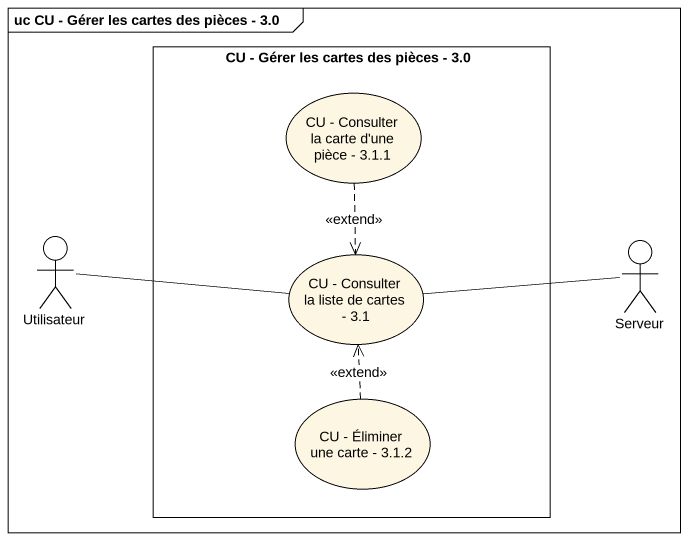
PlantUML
@startuml
mainframe uc CU - Gérer les cartes des pièces - 3.0
rectangle "CU - Gérer les cartes des pièces - 3.0" as CU_Gérer_les_cartes_des {
  usecase "CU - Consulter la carte d'une pièce - 3.1.1" as CU_Consulter_la_carte_d_une
  usecase "CU - Consulter la liste de cartes - 3.1" as CU_Consulter_la_liste_de
  usecase "CU - Éliminer une carte - 3.1.2" as CU_Éliminer_une_carte_3_1_2
}
actor Utilisateur
actor Serveur
CU_Consulter_la_carte_d_une ..> CU_Consulter_la_liste_de : <<extend>>
Utilisateur -right- CU_Consulter_la_liste_de
Serveur -left- CU_Consulter_la_liste_de
CU_Éliminer_une_carte_3_1_2 .up.> CU_Consulter_la_liste_de : <<extend>>
@enduml
